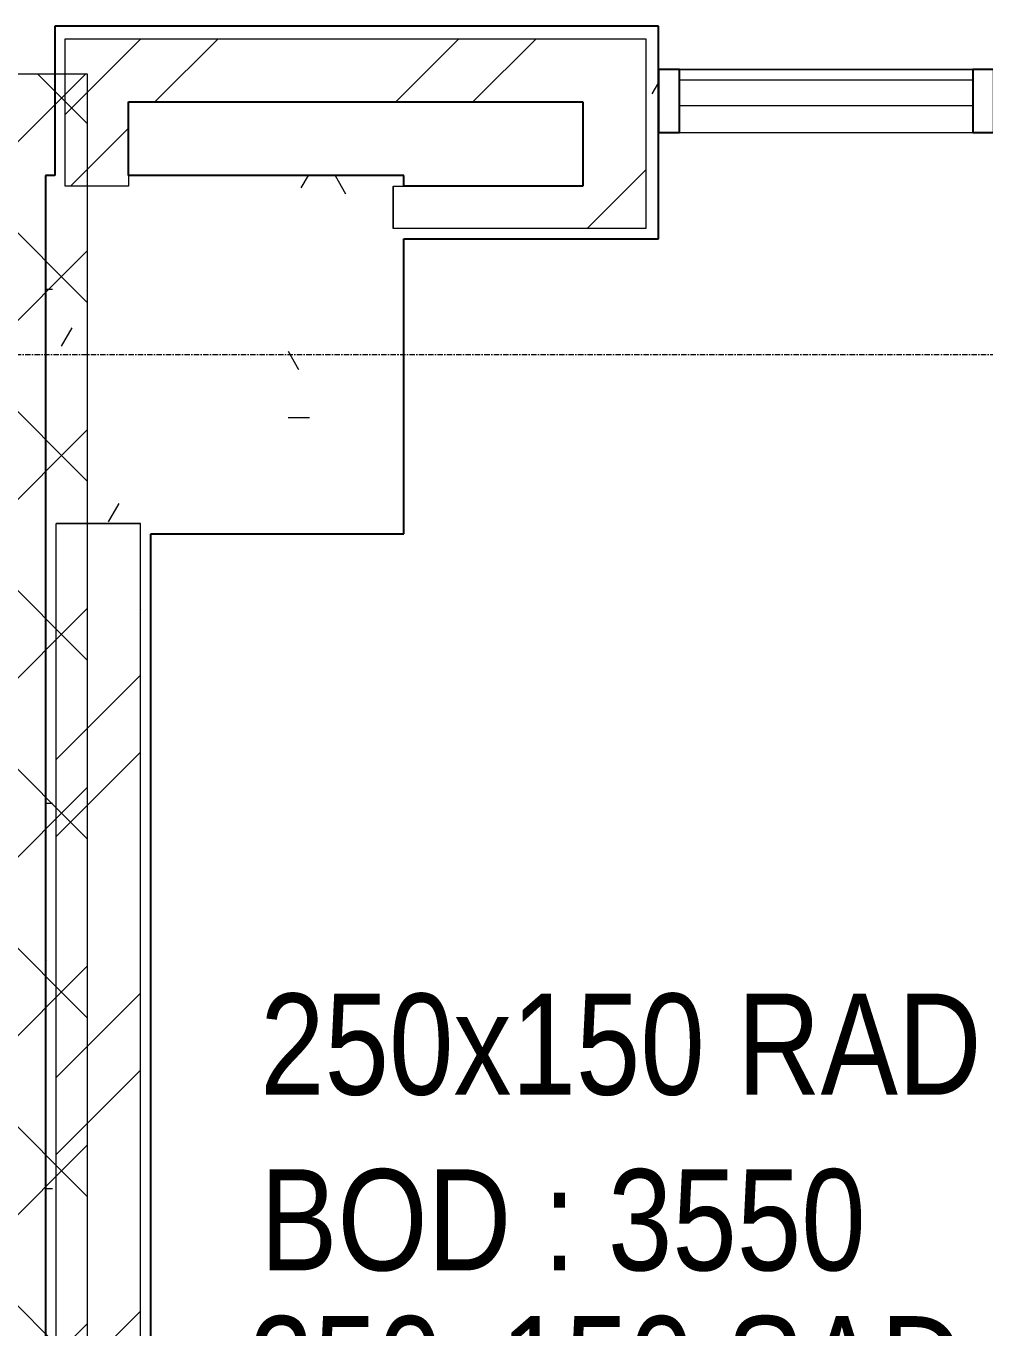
# Model space of a CAD drawing. Header units: inches. Extents: x -83664 to 20107, y -47222 to 19398.
# Drawn here: x -27444 to -25168, y -3073 to 15 of the extents above; entities that cross this region are included whole.
import ezdxf

# ---------------------------------------------------------------- set-up
doc = ezdxf.new("R2010")
doc.units = ezdxf.units.IN
doc.header["$MEASUREMENT"] = 0
doc.linetypes.add('Grid Line', pattern=[22.225, 12.7, -3.175, 3.175, -3.175])
doc.layers.add('A-DETL', color=7, linetype='Continuous', lineweight=18, true_color=0x00a600)
for name, color, linetype, lineweight in [('A-DETL-GENF', 7, 'Continuous', 9), ('A-GLAZ-CURT', 7, 'Continuous', 9), ('A-GLAZ-CWMG', 7, 'Continuous', 9), ('A-WALL', 7, 'Continuous', 9), ('A-WALL-PATT', 7, 'Continuous', 25), ('M-HVAC-DUCT-IDEN', 7, 'Continuous', 18), ('S-GRID', 7, 'Continuous', 9)]:
    doc.layers.add(name, color=color, linetype=linetype, lineweight=lineweight)
doc.styles.add('Arial Narrow_21', font='ARIALN.TTF', dxfattribs={"height": 240})
pattern_1 = [(0, (0, 0), (1219.2, 304.8), [50.292, -864.108, 50.292, -864.108, -4876.8]), (0, (0, 0), (1219.2, 304.8), [-1828.8, 50.292, -1778.508, 50.292, -864.108, -2133.6]), (0, (0, 0), (1219.2, 304.8), [-4572, 50.292, -559.308, 50.292, -1473.708]), (120, (457.2, 152.4), (-873.56454, 903.4582), [50.292, -864.108, 50.292, -864.108, -4876.8]), (120, (457.2, 152.4), (-873.56454, 903.4582), [-1828.8, 50.292, -1778.508, 50.292, -864.108, -2133.6]), (120, (457.2, 152.4), (-873.56454, 903.4582), [-4572, 50.292, -559.308, 50.292, -1473.708]), (240, (609.6, 762), (-345.63546, -1208.2582), [50.292, -864.108, 50.292, -864.108, -4876.8]), (240, (609.6, 762), (-345.63546, -1208.2582), [-1828.8, 50.292, -1778.508, 50.292, -864.108, -2133.6]), (240, (609.6, 762), (-345.63546, -1208.2582), [-4572, 50.292, -559.308, 50.292, -1473.708])]
pattern_2 = [(45, (0, 0), (-377.1708, 377.1708), []), (45, (0, 571.5), (-377.1708, 377.1708), [])]

# ---------------------------------------------------------------- blocks, each defined once
blk = doc.blocks.new('System Panel - Solid-1052268-FIRST FLOOR AC CONDITIONING LAYOUT - PART A')
at = {"layer": 'A-GLAZ-CURT', "color": 9, "lineweight": 18, "true_color": 0xbbbbbb}
for p, q in [((347.8, 10.5), (-347.8, 10.5)), ((-347.8, 10.5), (-347.8, -49.5)), ((347.8, -49.5), (347.8, 10.5)), ((-347.8, -49.5), (347.8, -49.5))]:
    blk.add_line(p, q, dxfattribs=at)
at = {"layer": 'A-GLAZ-CURT', "color": 9, "true_color": 0xbbbbbb}
for p, q in [((-347.8, -49.5), (-347.8, 10.5)), ((347.8, 10.5), (-347.8, 10.5)), ((347.8, 10.5), (347.8, -49.5)), ((-347.8, -49.5), (347.8, -49.5))]:
    blk.add_line(p, q, dxfattribs=at)
blk = doc.blocks.new('Rectangular Mullion - 50 x 150mm-649842-FIRST FLOOR AC CONDITIONING LAYOUT - PART A')
at = {"layer": 'A-GLAZ-CWMG', "color": 9, "true_color": 0xbbbbbb}
for p, q in [((125563.8, 98284.7), (125563.8, 98134.7)), ((125563.8, 98134.7), (125563.8, 98284.7)), ((126259.4, 98284.7), (125563.8, 98284.7)), ((125563.8, 98284.7), (126259.4, 98284.7)), ((126259.4, 98284.7), (126259.4, 98134.7)), ((126259.4, 98134.7), (126259.4, 98284.7)), ((125563.8, 98134.7), (126259.4, 98134.7)), ((125563.8, 98134.7), (126259.4, 98134.7))]:
    blk.add_line(p, q, dxfattribs=at)
blk = doc.blocks.new('Rectangular Mullion - 50 x 150mm-423464-FIRST FLOOR AC CONDITIONING LAYOUT - PART A')
at = {"layer": 'A-GLAZ-CWMG', "color": 9, "lineweight": 25, "true_color": 0xbbbbbb}
for p, q in [((-50, 75), (0, 75)), ((-50, -75), (-50, 75)), ((0, 75), (0, -75)), ((0, -75), (-50, -75))]:
    blk.add_line(p, q, dxfattribs=at)
at = {"layer": 'A-GLAZ-CWMG', "color": 9, "true_color": 0xbbbbbb}
for p, q in [((0, 75), (-50, 75)), ((-50, 75), (-50, -75)), ((0, -75), (0, 75)), ((-50, -75), (0, -75))]:
    blk.add_line(p, q, dxfattribs=at)
blk = doc.blocks.new('Rectangular Mullion - 50 x 150mm-423468-FIRST FLOOR AC CONDITIONING LAYOUT - PART A')
at = {"layer": 'A-GLAZ-CWMG', "color": 9, "lineweight": 25, "true_color": 0xbbbbbb}
for p, q in [((0, 75), (-50, 75)), ((-50, 75), (-50, -75)), ((0, -75), (0, 75)), ((-50, -75), (0, -75))]:
    blk.add_line(p, q, dxfattribs=at)
at = {"layer": 'A-GLAZ-CWMG', "color": 9, "true_color": 0xbbbbbb}
for p, q in [((-50, -75), (-50, 75)), ((-50, 75), (0, 75)), ((0, 75), (0, -75)), ((0, -75), (-50, -75))]:
    blk.add_line(p, q, dxfattribs=at)
blk = doc.blocks.new('SMBZ_Hospital Arch Model_2026_01_29_rvt-1-FIRST FLOOR AC CONDITIONING LAYOUT - PART A')
at = {"layer": 'A-WALL-PATT', "lineweight": 9, "true_color": 0xbbbbbb}
h = blk.add_hatch(dxfattribs=at)
h.set_pattern_fill('FP_13', color=9, style=0, pattern_type=2)
h.set_pattern_definition(pattern_1)
h.paths.add_polyline_path([(125513.8, 97882.7), (125513.8, 98387.7), (125483.8, 98387.7), (125483.8, 97882.7)])
h = blk.add_hatch(dxfattribs=at)
h.set_pattern_fill('FP_12', color=9, style=0, pattern_type=2)
h.set_pattern_definition(pattern_2)
h.paths.add_polyline_path([(124159.4, 98007.7), (124256.3, 98007.7), (124256.3, 98357.7), (124106.3, 98357.7), (124106.3, 98007.7)])
h = blk.add_hatch(dxfattribs=at)
h.set_pattern_fill('FP_12', color=9, style=0, pattern_type=2)
h.set_pattern_definition(pattern_2)
h.paths.add_polyline_path([(125333.8, 98207.7), (125333.8, 98357.7), (124256.3, 98357.7), (124256.3, 98207.7), (125003.3, 98207.7)])
h = blk.add_hatch(dxfattribs=at)
h.set_pattern_fill('FP_12', color=9, style=0, pattern_type=2)
h.set_pattern_definition(pattern_2)
h.paths.add_polyline_path([(125483.8, 97907.7), (125483.8, 98357.7), (125333.8, 98357.7), (125333.8, 97907.7)])
h = blk.add_hatch(dxfattribs=at)
h.set_pattern_fill('FP_13', color=9, style=0, pattern_type=2)
h.set_pattern_definition(pattern_1)
h.paths.add_polyline_path([(124909.4, 97182.7), (124909.4, 97882.7), (124884.4, 97882.7), (124884.4, 98007.7), (124909.4, 98007.7), (124909.4, 98032.7), (124256.3, 98032.7), (124256.3, 98007.7), (124081.3, 98007.7), (124081.3, 98032.7), (124059.4, 98032.7), (124059.4, 97207.7), (124309.4, 97207.7), (124309.4, 97182.7)])
h = blk.add_hatch(dxfattribs=at)
h.set_pattern_fill('FP_12', color=9, style=0, pattern_type=2)
h.set_pattern_definition(pattern_2)
h.paths.add_polyline_path([(125333.8, 97907.7), (125333.8, 98007.7), (124884.4, 98007.7), (124884.4, 97907.7), (125003.3, 97907.7)])
h = blk.add_hatch(dxfattribs=at)
h.set_pattern_fill('FP_13', color=9, style=0, pattern_type=2)
h.set_pattern_definition(pattern_1)
h.paths.add_polyline_path([(124059.4, 90282.7), (124084.4, 90282.7), (124084.4, 97207.7), (124059.4, 97207.7), (124059.4, 92759.4)])
h = blk.add_hatch(dxfattribs=at)
h.set_pattern_fill('FP_12', color=9, style=0, pattern_type=2)
h.set_pattern_definition(pattern_2)
h.paths.add_polyline_path([(124159.4, 90257.7), (124284.4, 90257.7), (124284.4, 97207.7), (124084.4, 97207.7), (124084.4, 90257.7)])
h = blk.add_hatch(dxfattribs=at)
h.set_pattern_fill('FP_13', color=9, style=0, pattern_type=2)
h.set_pattern_definition(pattern_1)
h.paths.add_polyline_path([(124309.4, 90257.7), (124309.4, 97207.7), (124284.4, 97207.7), (124284.4, 90257.7)])
at = {"layer": 'A-WALL', "color": 9, "lineweight": 25, "true_color": 0xbbbbbb}
for p, q in [((124081.3, 98387.7), (124081.3, 98273.8)), ((124106.3, 98387.7), (124081.3, 98387.7)), ((124256.3, 98387.7), (124106.3, 98387.7)), ((125333.8, 98387.7), (124256.3, 98387.7)), ((125483.8, 98387.7), (125333.8, 98387.7)), ((125513.8, 98387.7), (125483.8, 98387.7)), ((125513.8, 97882.7), (125513.8, 98387.7)), ((124081.3, 98273.8), (124081.3, 98032.7)), ((124256.3, 98207.7), (125333.8, 98207.7)), ((124256.3, 98032.7), (124256.3, 98207.7)), ((125333.8, 98207.7), (125333.8, 98007.7)), ((124081.3, 98032.7), (124059.4, 98032.7)), ((124059.4, 98032.7), (124059.4, 97207.7)), ((124909.4, 98032.7), (124256.3, 98032.7)), ((124909.4, 98007.7), (124909.4, 98032.7)), ((125333.8, 98007.7), (124909.4, 98007.7)), ((124909.4, 97182.7), (124909.4, 97882.7)), ((124909.4, 97882.7), (125333.8, 97882.7)), ((125333.8, 97882.7), (125483.8, 97882.7)), ((125483.8, 97882.7), (125513.8, 97882.7)), ((124059.4, 97207.7), (124059.4, 90282.7)), ((124309.4, 97182.7), (124909.4, 97182.7)), ((124309.4, 90282.7), (124309.4, 97182.7))]:
    blk.add_line(p, q, dxfattribs=at)
at = {"layer": 'A-WALL', "color": 9, "true_color": 0xbbbbbb}
for p, q in [((124081.3, 98387.7), (124081.3, 98273.8)), ((124081.3, 98387.7), (124256.3, 98387.7)), ((125333.8, 98387.7), (124256.3, 98387.7)), ((125333.8, 98387.7), (125513.8, 98387.7)), ((125513.8, 97882.7), (125513.8, 98387.7)), ((124106.3, 98357.7), (124256.3, 98357.7)), ((124106.3, 98273.8), (124106.3, 98357.7)), ((124256.3, 98357.7), (125333.8, 98357.7)), ((125333.8, 98357.7), (125483.8, 98357.7)), ((125483.8, 98357.7), (125483.8, 97907.7)), ((124081.3, 98273.8), (124081.3, 98032.7)), ((124106.3, 98007.7), (124106.3, 98273.8)), ((124256.3, 98207.7), (125333.8, 98207.7)), ((124256.3, 98032.7), (124256.3, 98207.7)), ((125333.8, 98207.7), (125333.8, 98007.7)), ((124059.4, 97207.7), (124059.4, 98032.7)), ((124059.4, 98032.7), (124081.3, 98032.7)), ((124159.4, 98007.7), (124106.3, 98007.7)), ((124256.3, 98007.7), (124159.4, 98007.7)), ((124256.3, 98032.7), (124256.3, 98007.7)), ((124256.3, 98032.7), (124909.4, 98032.7)), ((124884.4, 97907.7), (124884.4, 98007.7)), ((124884.4, 98007.7), (124909.4, 98007.7)), ((124884.4, 98007.7), (124884.4, 97907.7)), ((124909.4, 98032.7), (124909.4, 98007.7)), ((125333.8, 98007.7), (124909.4, 98007.7)), ((125333.8, 97907.7), (124884.4, 97907.7)), ((124909.4, 97882.7), (124909.4, 97182.7)), ((124909.4, 97882.7), (125333.8, 97882.7)), ((125483.8, 97907.7), (125333.8, 97907.7)), ((125513.8, 97882.7), (125333.8, 97882.7)), ((124059.4, 97207.7), (124059.4, 90282.7)), ((124084.4, 97207.7), (124159.4, 97207.7)), ((124084.4, 90282.7), (124084.4, 97207.7)), ((124159.4, 97207.7), (124084.4, 97207.7)), ((124159.4, 97207.7), (124284.4, 97207.7)), ((124284.4, 97207.7), (124159.4, 97207.7)), ((124284.4, 90282.7), (124284.4, 97207.7)), ((124909.4, 97182.7), (124309.4, 97182.7)), ((124309.4, 90282.7), (124309.4, 97182.7))]:
    blk.add_line(p, q, dxfattribs=at)
at = {"layer": 'A-GLAZ-CURT', "color": 9, "lineweight": 9, "true_color": 0xbbbbbb, "rotation": 180}
blk.add_blockref('System Panel - Solid-1052268-FIRST FLOOR AC CONDITIONING LAYOUT - PART A', (125911.6, 98209.7), dxfattribs=at)
at = {"layer": 'A-GLAZ-CWMG', "color": 9, "lineweight": 9, "true_color": 0xbbbbbb, "extrusion": (0, 0, -1)}
blk.add_blockref('Rectangular Mullion - 50 x 150mm-423464-FIRST FLOOR AC CONDITIONING LAYOUT - PART A', (-125513.8, 98209.7), dxfattribs=at)
at = {"layer": 'A-GLAZ-CWMG', "color": 9, "lineweight": 9, "true_color": 0xbbbbbb}
for name, p in [('Rectangular Mullion - 50 x 150mm-649842-FIRST FLOOR AC CONDITIONING LAYOUT - PART A', (0, 0)), ('Rectangular Mullion - 50 x 150mm-423468-FIRST FLOOR AC CONDITIONING LAYOUT - PART A', (126309.4, 98209.7))]:
    blk.add_blockref(name, p, dxfattribs=at)

msp = doc.modelspace()

# ---------------------------------------------------------------- hatches: boundary and pattern name
at = {"layer": 'A-DETL-GENF', "true_color": 0xff0000}
h = msp.add_hatch(dxfattribs=at)
h.set_pattern_fill('FP_59', color=1, style=0, pattern_type=2)
h.set_pattern_definition([(45, (-151456.65, -98372.2), (-212.13203, 212.13203), []), (135, (-151456.65, -98372.2), (-212.13203, -212.13203), [])])
h.paths.add_polyline_path([(-62993, -37189.5), (-27297.3, -37189.5), (-27297.3, -98.4), (-62993, -98.4), (-62993, -33333)])

# ---------------------------------------------------------------- linework, layer by layer
at = {"layer": 'A-DETL', "color": 1, "lineweight": 9, "true_color": 0xff0000}
for p, q in [((-27297.3, -98.4), (-62993, -98.4)), ((-27297.3, -37189.5), (-27297.3, -98.4))]:
    msp.add_line(p, q, dxfattribs=at)
at = {"layer": 'S-GRID', "color": 254, "linetype": 'Grid Line', "true_color": 0xdcdcdc}
msp.add_line((20106.7, -764.5), (-81517, -764.5), dxfattribs=at)

# ---------------------------------------------------------------- block references
at = {"lineweight": 5}
msp.add_blockref('SMBZ_Hospital Arch Model_2026_01_29_rvt-1-FIRST FLOOR AC CONDITIONING LAYOUT - PART A', (-151456.7, -98372.2), dxfattribs=at)

# ---------------------------------------------------------------- texts
at = {"layer": 'M-HVAC-DUCT-IDEN', "lineweight": 9, "char_height": 240, "attachment_point": 1, "style": 'Arial Narrow_21'}
for s, insert, width in [('250x150 RAD', (-26888, -2279.9), 2152.531), ('BOD : 3550', (-26888, -2696.6), 1803.797), ('250x150 SAD', (-26914.5, -3045.2), 2128.48)]:
    msp.add_mtext(s, dxfattribs=dict(at, insert=insert, width=width))

doc.saveas('drawing.dxf')
